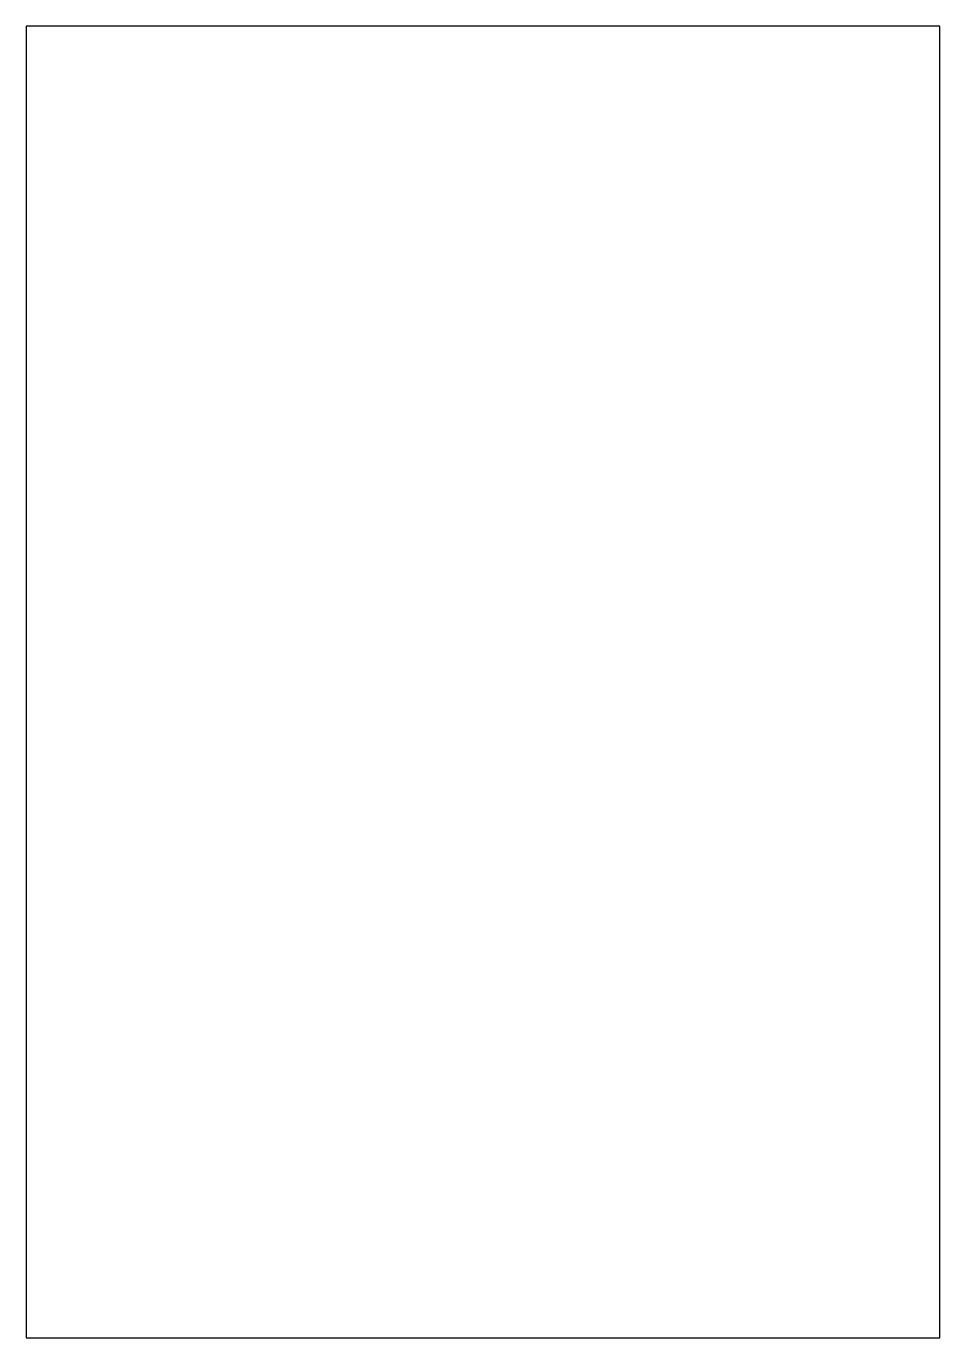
# Model space of a CAD drawing. Extents: x -115 to 115, y -165 to 165.
import ezdxf

# ---------------------------------------------------------------- set-up
doc = ezdxf.new("R2010")
doc.units = 0
doc.layers.get('0').update_dxf_attribs({"linetype": 'CONTINUOUS'})

msp = doc.modelspace()

# ---------------------------------------------------------------- linework, layer by layer
msp.add_lwpolyline([(115, 165), (-115, 165), (-115, -165), (115, -165)], close=True)

doc.saveas('drawing.dxf')
